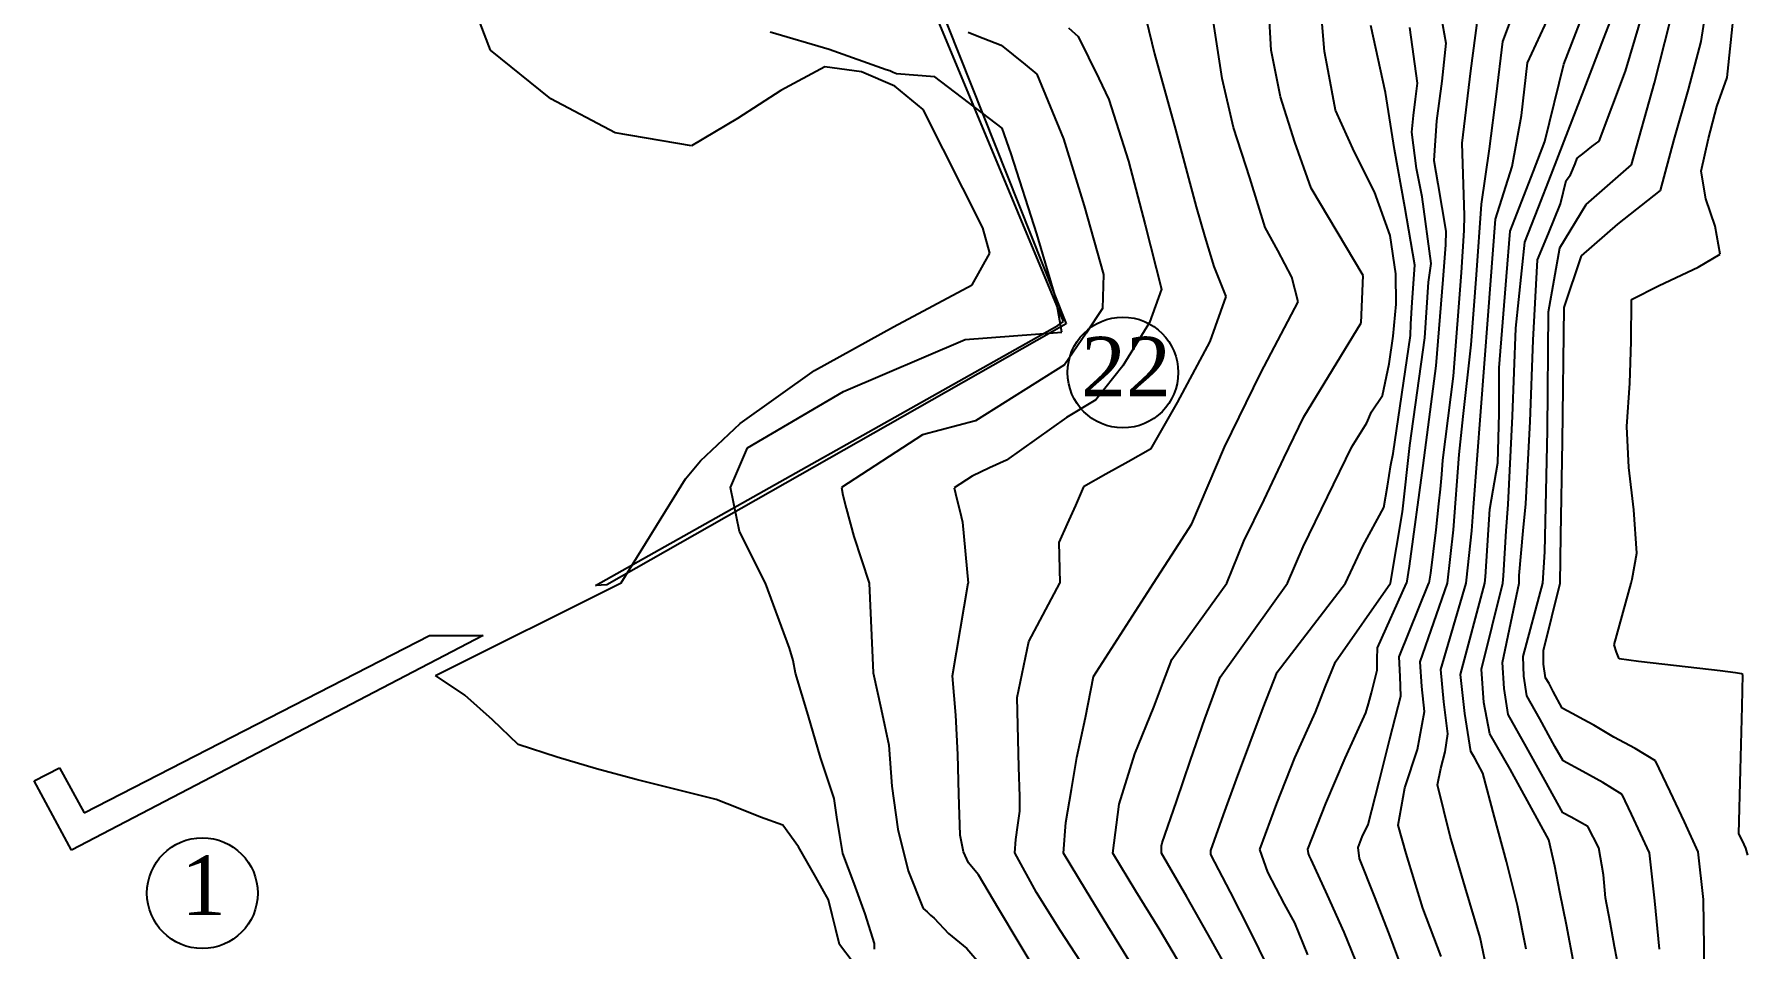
# Model space of a CAD drawing. Header units: millimetres. Extents: x 21147 to 21795, y 3328 to 3821.
# Drawn here: x 21205.6 to 21317.5, y 3553.1 to 3612.9 of the extents above; entities that cross this region are included whole.
import ezdxf

# ---------------------------------------------------------------- set-up
doc = ezdxf.new("R2010")
doc.units = ezdxf.units.MM
doc.header["$MEASUREMENT"] = 0
for name, color, linetype in [('1', 1, 'Continuous'), ('CURVAS', 43, 'Continuous'), ('EDIFICADO', 1, 'Continuous'), ('texto', 3, 'Continuous')]:
    doc.layers.add(name, color=color, linetype=linetype)
doc.styles.add('ROMANS', font='TIMES.TTF')

msp = doc.modelspace()

# ---------------------------------------------------------------- linework, layer by layer
at = {"layer": '1', "linetype": 'Continuous'}
for p, q in [((21272.87, 3594.1), (21261.63, 3621.13)), ((21262.23, 3621.13), (21273.04, 3593.96)), ((21242.27, 3576.84), (21272.49, 3593.84)), ((21273.04, 3593.96), (21243.01, 3576.89)), ((21272.49, 3593.84), (21272.87, 3594.1)), ((21243.01, 3576.89), (21242.27, 3576.84))]:
    msp.add_line(p, q, dxfattribs=at)
at = {"layer": 'CURVAS', "linetype": 'Continuous'}
for p, q in [((21289.94, 3611.76), (21289.08, 3621.52)), ((21283.25, 3609.99), (21281.74, 3619.7)), ((21309.62, 3610.47), (21311.76, 3617.69)), ((21235.41, 3611.86), (21233.86, 3615.88)), ((21277.59, 3616.63), (21278.81, 3611.62)), ((21308.2, 3612.63), (21309.49, 3615.98)), ((21314.55, 3612.43), (21315.13, 3616.05)), ((21300.08, 3615.14), (21299.48, 3610.49)), ((21301.58, 3612.43), (21302.61, 3615.16)), ((21305.57, 3610.94), (21307.39, 3615.65)), ((21311.51, 3609.72), (21312.86, 3615.03)), ((21316.49, 3612.36), (21316.73, 3614.66)), ((21286.44, 3611.86), (21286.3, 3614.55)), ((21297.54, 3614.14), (21297.87, 3612.31)), ((21303.21, 3611.02), (21304.63, 3614.08)), ((21257.54, 3611.9), (21253.68, 3613.04)), ((21266.64, 3613.03), (21267.23, 3612.78)), ((21267.23, 3612.78), (21268.8, 3612.17)), ((21273.19, 3613.31), (21273.83, 3612.75)), ((21273.83, 3612.75), (21274.5, 3611.38)), ((21293.92, 3609.08), (21292.96, 3613.46)), ((21296, 3609.7), (21295.51, 3613.33)), ((21301.18, 3608.97), (21301.58, 3612.43)), ((21306.91, 3609.27), (21308.2, 3612.63)), ((21313.73, 3609.27), (21314.55, 3612.43)), ((21239.35, 3608.66), (21235.41, 3611.86)), ((21261.27, 3610.56), (21257.54, 3611.9)), ((21268.8, 3612.17), (21269.58, 3611.55)), ((21269.58, 3611.55), (21270.35, 3610.92)), ((21274.5, 3611.38), (21275.17, 3610.01)), ((21278.81, 3611.62), (21280.19, 3606.67)), ((21287.06, 3608.8), (21286.44, 3611.86)), ((21290.18, 3610.49), (21289.94, 3611.76)), ((21297.87, 3612.31), (21297.61, 3609.83)), ((21316.25, 3610.06), (21316.49, 3612.36)), ((21257.25, 3610.76), (21254.38, 3609.22)), ((21259.66, 3610.43), (21257.25, 3610.76)), ((21261.84, 3609.49), (21259.66, 3610.43)), ((21261.5, 3610.49), (21261.27, 3610.56)), ((21261.73, 3610.4), (21261.5, 3610.49)), ((21261.94, 3610.3), (21261.73, 3610.4)), ((21264.45, 3610.11), (21261.94, 3610.3)), ((21270.35, 3610.92), (21271.12, 3610.28)), ((21271.12, 3610.28), (21272.87, 3606.05)), ((21290.42, 3609.22), (21290.18, 3610.49)), ((21299.48, 3610.49), (21298.9, 3605.76)), ((21302.82, 3607.58), (21303.21, 3611.02)), ((21304.34, 3605.89), (21305.57, 3610.94)), ((21307.89, 3605.91), (21309.62, 3610.47)), ((21254.38, 3609.22), (21251.56, 3607.39)), ((21263.69, 3607.98), (21261.84, 3609.49)), ((21268.85, 3606.75), (21264.45, 3610.11)), ((21275.17, 3610.01), (21275.82, 3608.62)), ((21283.98, 3606.8), (21283.25, 3609.99)), ((21290.66, 3607.93), (21290.42, 3609.22)), ((21294.51, 3605.35), (21293.92, 3609.08)), ((21295.88, 3608.64), (21296, 3609.7)), ((21297.61, 3609.83), (21297.26, 3607.24)), ((21305.61, 3605.91), (21306.91, 3609.27)), ((21310, 3604.36), (21311.51, 3609.72)), ((21312.8, 3606), (21313.73, 3609.27)), ((21315.59, 3608.16), (21316.25, 3610.06)), ((21243.55, 3606.44), (21239.35, 3608.66)), ((21267.58, 3600.23), (21263.69, 3607.98)), ((21275.82, 3608.62), (21277.11, 3604.59)), ((21287.98, 3605.84), (21287.06, 3608.8)), ((21291.9, 3605.19), (21290.66, 3607.93)), ((21295.76, 3607.57), (21295.88, 3608.64)), ((21300.71, 3605.41), (21301.18, 3608.97)), ((21315.04, 3606.07), (21315.59, 3608.16)), ((21251.56, 3607.39), (21248.55, 3605.6)), ((21285.04, 3603.5), (21283.98, 3606.8)), ((21295.64, 3606.49), (21295.76, 3607.57)), ((21297.26, 3607.24), (21297.08, 3604.64)), ((21302.2, 3604.25), (21302.82, 3607.58)), ((21248.55, 3605.6), (21243.55, 3606.44)), ((21269.45, 3605.08), (21268.85, 3606.75)), ((21272.87, 3606.05), (21274.22, 3601.68)), ((21280.19, 3606.67), (21281.55, 3601.6)), ((21289.05, 3602.82), (21287.98, 3605.84)), ((21295.95, 3604.12), (21295.64, 3606.49)), ((21298.9, 3605.76), (21299.07, 3601.03)), ((21303.59, 3603.94), (21304.34, 3605.89)), ((21304.75, 3603.71), (21305.61, 3605.91)), ((21307.41, 3605.55), (21307.89, 3605.91)), ((21311.91, 3602.68), (21312.8, 3606)), ((21314.55, 3603.93), (21315.04, 3606.07)), ((21271.12, 3599.85), (21269.45, 3605.08)), ((21277.11, 3604.59), (21278.2, 3600.43)), ((21293.19, 3602.58), (21291.9, 3605.19)), ((21295.19, 3601.6), (21294.51, 3605.35)), ((21297.08, 3604.64), (21297.34, 3603.11)), ((21300.19, 3601.77), (21300.71, 3605.41)), ((21306.32, 3604.41), (21306.45, 3604.79)), ((21306.45, 3604.79), (21306.93, 3605.17)), ((21306.93, 3605.17), (21307.41, 3605.55)), ((21286.05, 3600.26), (21285.04, 3603.5)), ((21296.31, 3602.25), (21295.95, 3604.12)), ((21301.11, 3600.79), (21302.2, 3604.25)), ((21302.83, 3601.98), (21303.59, 3603.94)), ((21303.89, 3601.51), (21304.75, 3603.71)), ((21305.73, 3603.33), (21306.02, 3603.71)), ((21306.02, 3603.71), (21306.32, 3604.41)), ((21307.03, 3601.75), (21310, 3604.36)), ((21314.87, 3602.14), (21314.55, 3603.93)), ((21292.46, 3597.11), (21289.05, 3602.82)), ((21294.23, 3599.73), (21293.19, 3602.58)), ((21297.34, 3603.11), (21297.61, 3601.57)), ((21305.36, 3601.8), (21305.73, 3603.33)), ((21309.12, 3600.48), (21311.91, 3602.68)), ((21274.22, 3601.68), (21275.48, 3597.19)), ((21281.55, 3601.6), (21282.1, 3599.65)), ((21295.83, 3597.79), (21295.19, 3601.6)), ((21296.91, 3597.91), (21296.31, 3602.25)), ((21297.61, 3601.57), (21297.87, 3600.02)), ((21299.87, 3597.16), (21300.19, 3601.77)), ((21302.06, 3600.02), (21302.83, 3601.98)), ((21303.02, 3599.3), (21303.89, 3601.51)), ((21304.58, 3599.86), (21305.36, 3601.8)), ((21305.31, 3598.93), (21307.03, 3601.75)), ((21315.47, 3600.34), (21314.87, 3602.14)), ((21268.04, 3598.57), (21267.58, 3600.23)), ((21278.2, 3600.43), (21279.27, 3596.23)), ((21286.88, 3598.75), (21286.05, 3600.26)), ((21299.07, 3601.03), (21299.04, 3600.05)), ((21300.63, 3594.51), (21301.11, 3600.79)), ((21306.74, 3598.4), (21309.12, 3600.48)), ((21315.8, 3598.51), (21315.47, 3600.34)), ((21272.37, 3595.63), (21271.12, 3599.85)), ((21282.1, 3599.65), (21282.69, 3597.71)), ((21294.6, 3597.23), (21294.23, 3599.73)), ((21297.85, 3599.13), (21297.67, 3596.85)), ((21297.87, 3600.02), (21297.85, 3599.13)), ((21299.04, 3600.05), (21298.86, 3597.32)), ((21301.82, 3597.05), (21302.06, 3600.02)), ((21302.45, 3593.68), (21303.02, 3599.3)), ((21303.86, 3598.13), (21304.58, 3599.86)), ((21266.9, 3596.5), (21268.04, 3598.57)), ((21287.79, 3597.01), (21286.88, 3598.75)), ((21296.74, 3596.69), (21296.91, 3597.91)), ((21303.58, 3592.89), (21303.86, 3598.13)), ((21304.58, 3594.75), (21305.31, 3598.93)), ((21305.61, 3595.03), (21306.74, 3598.4)), ((21314.37, 3597.65), (21315.8, 3598.51)), ((21275.48, 3597.19), (21275.42, 3594.96)), ((21282.69, 3597.71), (21283.47, 3595.75)), ((21288.21, 3595.39), (21287.79, 3597.01)), ((21292.32, 3594.01), (21292.46, 3597.11)), ((21294.62, 3595.25), (21294.6, 3597.23)), ((21295.67, 3595.38), (21295.83, 3597.79)), ((21297.67, 3596.85), (21297.2, 3591.2)), ((21298.86, 3597.32), (21298.35, 3590.53)), ((21299.53, 3592.58), (21299.87, 3597.16)), ((21301.58, 3594.07), (21301.82, 3597.05)), ((21311.81, 3596.47), (21314.37, 3597.65)), ((21261.75, 3593.75), (21266.9, 3596.5)), ((21272.75, 3593.4), (21272.37, 3595.63)), ((21279.27, 3596.23), (21278.49, 3594.04)), ((21283.47, 3595.75), (21282.43, 3592.81)), ((21296.48, 3593.04), (21296.74, 3596.69)), ((21310, 3595.54), (21311.81, 3596.47)), ((21275.42, 3594.96), (21274.35, 3593.35)), ((21285.76, 3590.74), (21288.21, 3595.39)), ((21294.42, 3593.14), (21294.62, 3595.25)), ((21295.57, 3593.94), (21295.67, 3595.38)), ((21300.15, 3588.23), (21300.63, 3594.51)), ((21304.5, 3586.98), (21304.58, 3594.75)), ((21305.5, 3586.26), (21305.61, 3595.03)), ((21309.98, 3592.81), (21310, 3595.54)), ((21256.59, 3590.91), (21261.75, 3593.75)), ((21266.44, 3592.94), (21272.75, 3593.4)), ((21274.35, 3593.35), (21272.94, 3591.27)), ((21278.49, 3594.04), (21276.75, 3591.21)), ((21288.57, 3587.87), (21292.32, 3594.01)), ((21295.55, 3593.19), (21295.57, 3593.94)), ((21301.35, 3591.08), (21301.58, 3594.07)), ((21302.23, 3587.91), (21302.45, 3593.68)), ((21258.47, 3589.53), (21266.44, 3592.94)), ((21282.43, 3592.81), (21280.3, 3588.8)), ((21294.16, 3591.34), (21294.42, 3593.14)), ((21294.42, 3585.47), (21295.55, 3593.19)), ((21295.5, 3586), (21296.48, 3593.04)), ((21299, 3587.89), (21299.53, 3592.58)), ((21303.38, 3587.56), (21303.58, 3592.89)), ((21309.89, 3590.08), (21309.98, 3592.81)), ((21272.94, 3591.27), (21267.11, 3587.62)), ((21276.75, 3591.21), (21274.98, 3588.99)), ((21293.73, 3589.27), (21294.16, 3591.34)), ((21297.2, 3591.2), (21296.36, 3584.7)), ((21251.73, 3587.44), (21256.59, 3590.91)), ((21283.4, 3585.89), (21285.76, 3590.74)), ((21298.35, 3590.53), (21297.65, 3585.04)), ((21301.36, 3588.08), (21301.35, 3591.08)), ((21309.69, 3587.24), (21309.89, 3590.08)), ((21252.21, 3585.85), (21258.47, 3589.53)), ((21274.98, 3588.99), (21273.06, 3587.82)), ((21293, 3588.2), (21293.73, 3589.27)), ((21273.06, 3587.82), (21271.09, 3586.44)), ((21280.3, 3588.8), (21278.55, 3585.76)), ((21287.28, 3585.16), (21288.57, 3587.87)), ((21292.69, 3587.48), (21293, 3588.2)), ((21298.73, 3585.4), (21299, 3587.89)), ((21299.67, 3581.95), (21300.15, 3588.23)), ((21301.26, 3584.86), (21301.36, 3588.08)), ((21301.94, 3582.14), (21302.23, 3587.91)), ((21250.61, 3586.39), (21251.73, 3587.44)), ((21263.65, 3586.69), (21258.35, 3583.24)), ((21267.11, 3587.62), (21263.65, 3586.69)), ((21292.15, 3586.61), (21292.69, 3587.48)), ((21303.09, 3582.19), (21303.38, 3587.56)), ((21304.33, 3579.04), (21304.5, 3586.98)), ((21309.82, 3584.55), (21309.69, 3587.24)), ((21249.12, 3584.99), (21250.61, 3586.39)), ((21251.09, 3583.24), (21252.21, 3585.85)), ((21271.09, 3586.44), (21269.13, 3585.04)), ((21278.55, 3585.76), (21277.09, 3584.94)), ((21281.26, 3580.87), (21283.4, 3585.89)), ((21288.54, 3579.38), (21291.71, 3585.9)), ((21291.71, 3585.9), (21292.15, 3586.61)), ((21295.04, 3581.66), (21295.5, 3586)), ((21305.39, 3580.11), (21305.5, 3586.26)), ((21248.14, 3583.82), (21249.12, 3584.99)), ((21268.03, 3584.54), (21266.89, 3583.99)), ((21269.13, 3585.04), (21268.03, 3584.54)), ((21277.09, 3584.94), (21275.63, 3584.12)), ((21285.98, 3582.45), (21287.28, 3585.16)), ((21294.04, 3583.33), (21294.27, 3584.73)), ((21294.27, 3584.73), (21294.42, 3585.47)), ((21296.36, 3584.7), (21295.46, 3578.1)), ((21297.65, 3585.04), (21297.58, 3584.1)), ((21298.37, 3580.49), (21298.73, 3585.4)), ((21300.75, 3581.83), (21301.26, 3584.86)), ((21310.16, 3581.79), (21309.82, 3584.55)), ((21243.95, 3577.01), (21248.14, 3583.82)), ((21266.89, 3583.99), (21265.71, 3583.22)), ((21274.17, 3583.29), (21273.64, 3582.08)), ((21275.63, 3584.12), (21274.17, 3583.29)), ((21293.8, 3581.95), (21294.04, 3583.33)), ((21297.58, 3584.1), (21297.49, 3583.15)), ((21251.69, 3580.37), (21251.09, 3583.24)), ((21258.35, 3583.24), (21258.44, 3582.74)), ((21258.44, 3582.74), (21258.65, 3581.91)), ((21265.71, 3583.22), (21265.9, 3582.48)), ((21265.9, 3582.48), (21266.08, 3581.73)), ((21284.66, 3579.74), (21285.98, 3582.45)), ((21297.39, 3582.19), (21297.22, 3580.49)), ((21297.49, 3583.15), (21297.39, 3582.19)), ((21302.93, 3580.41), (21303.09, 3582.19)), ((21258.65, 3581.91), (21259.16, 3580.05)), ((21266.08, 3581.73), (21266.26, 3580.99)), ((21273.64, 3582.08), (21273.1, 3580.87)), ((21292.43, 3579.41), (21293.8, 3581.95)), ((21294.25, 3576.99), (21295.04, 3581.66)), ((21299.57, 3580.41), (21299.67, 3581.95)), ((21300.65, 3580.49), (21300.75, 3581.83)), ((21301.8, 3580.41), (21301.94, 3582.14)), ((21310.36, 3578.95), (21310.16, 3581.79)), ((21253.39, 3577), (21251.69, 3580.37)), ((21259.16, 3580.05), (21260.15, 3577)), ((21266.26, 3580.99), (21266.64, 3577)), ((21273.1, 3580.87), (21272.56, 3579.65)), ((21279.94, 3578.84), (21281.26, 3580.87)), ((21297.22, 3580.49), (21296.86, 3577.65)), ((21297.98, 3577), (21298.37, 3580.49)), ((21299.21, 3577.18), (21299.57, 3580.41)), ((21300.45, 3577.41), (21300.65, 3580.49)), ((21301.63, 3577.47), (21301.8, 3580.41)), ((21302.65, 3577.5), (21302.93, 3580.41)), ((21305.34, 3577), (21305.39, 3580.11)), ((21272.56, 3579.65), (21272.61, 3577.94)), ((21278.75, 3577), (21279.94, 3578.84)), ((21283.55, 3577), (21284.66, 3579.74)), ((21287.51, 3577), (21288.54, 3579.38)), ((21291.31, 3577), (21292.43, 3579.41)), ((21304.21, 3577), (21304.33, 3579.04)), ((21310.04, 3577.25), (21310.36, 3578.95)), ((21272.61, 3577.94), (21272.63, 3577)), ((21295.46, 3578.1), (21295.29, 3577)), ((21231.8, 3570.96), (21243.95, 3577.01)), ((21254.96, 3572.74), (21253.39, 3577)), ((21260.15, 3577), (21260.43, 3571.14)), ((21265.6, 3570.94), (21266.64, 3577)), ((21270.6, 3573.17), (21272.63, 3577)), ((21274.82, 3570.9), (21278.75, 3577)), ((21279.95, 3572.01), (21283.55, 3577)), ((21283.11, 3570.84), (21287.51, 3577)), ((21286.83, 3571.18), (21291.31, 3577)), ((21290.64, 3571.86), (21294.25, 3576.99)), ((21293.39, 3572.77), (21295.29, 3577)), ((21294.82, 3572.17), (21296.75, 3577)), ((21296.18, 3571.86), (21297.98, 3577)), ((21296.86, 3577.65), (21296.75, 3577)), ((21297.53, 3571.35), (21299.19, 3577)), ((21298.82, 3571.03), (21300.41, 3577)), ((21299.19, 3577), (21299.21, 3577.18)), ((21300.2, 3571.38), (21301.6, 3577)), ((21300.41, 3577), (21300.45, 3577.41)), ((21301.57, 3571.81), (21302.65, 3577)), ((21301.6, 3577), (21301.63, 3577.47)), ((21302.65, 3577), (21302.65, 3577.5)), ((21302.91, 3572.2), (21304.21, 3577)), ((21304.25, 3572.59), (21305.34, 3577)), ((21308.88, 3572.97), (21309.99, 3577)), ((21309.99, 3577), (21310.04, 3577.25)), ((21255.18, 3571.93), (21254.96, 3572.74)), ((21269.83, 3569.51), (21270.38, 3572.13)), ((21270.38, 3572.13), (21270.6, 3573.17)), ((21293.37, 3572.03), (21293.39, 3572.77)), ((21294.88, 3570.89), (21294.82, 3572.17)), ((21302.96, 3570.91), (21302.91, 3572.2)), ((21304.24, 3571.69), (21304.25, 3572.59)), ((21309.03, 3572.49), (21308.88, 3572.97)), ((21309.2, 3572.05), (21309.03, 3572.49)), ((21255.35, 3571.11), (21255.18, 3571.93)), ((21256.16, 3568.36), (21255.35, 3571.11)), ((21260.43, 3571.14), (21260.95, 3568.75)), ((21279.37, 3570.45), (21279.95, 3572.01)), ((21285.92, 3568.84), (21286.83, 3571.18)), ((21289.98, 3570.19), (21290.64, 3571.86)), ((21293, 3569.82), (21293.37, 3571.31)), ((21293.37, 3571.31), (21293.37, 3572.03)), ((21296.29, 3570.24), (21296.18, 3571.86)), ((21297.73, 3569.24), (21297.53, 3571.35)), ((21299.1, 3568.47), (21298.82, 3571.03)), ((21300.34, 3569.2), (21300.2, 3571.38)), ((21301.67, 3570.1), (21301.57, 3571.81)), ((21304.38, 3570.81), (21304.24, 3571.69)), ((21310.47, 3571.88), (21309.2, 3572.05)), ((21312.19, 3571.68), (21310.47, 3571.88)), ((21315.81, 3571.26), (21312.19, 3571.68)), ((21316.81, 3571.12), (21315.81, 3571.26)), ((21317.19, 3571.06), (21316.81, 3571.12)), ((21317.28, 3571.02), (21317.19, 3571.06)), ((21317.23, 3568.92), (21317.28, 3571.02)), ((21233.72, 3569.68), (21231.8, 3570.96)), ((21265.83, 3568.37), (21265.6, 3570.94)), ((21274.3, 3568.21), (21274.82, 3570.9)), ((21278.78, 3568.89), (21279.37, 3570.45)), ((21282.11, 3568.13), (21283.11, 3570.84)), ((21289.34, 3568.55), (21289.98, 3570.19)), ((21294.93, 3569.61), (21294.88, 3570.89)), ((21296.46, 3568.6), (21296.29, 3570.24)), ((21301.94, 3568.4), (21301.67, 3570.1)), ((21303.15, 3569.62), (21302.96, 3570.91)), ((21304.61, 3570.43), (21304.38, 3570.81)), ((21304.89, 3569.92), (21304.61, 3570.43)), ((21305.48, 3568.83), (21304.89, 3569.92)), ((21235.53, 3568.06), (21233.72, 3569.68)), ((21260.95, 3568.75), (21261.44, 3566.4)), ((21269.95, 3564.97), (21269.83, 3569.51)), ((21277.53, 3565.83), (21278.78, 3568.89)), ((21285.04, 3566.51), (21285.92, 3568.84)), ((21292.64, 3568.51), (21292.81, 3569.1)), ((21292.81, 3569.1), (21293, 3569.82)), ((21294.21, 3566.81), (21294.93, 3569.61)), ((21297.99, 3567.13), (21297.73, 3569.24)), ((21300.74, 3567.14), (21300.34, 3569.2)), ((21304, 3568.13), (21303.15, 3569.62)), ((21306.17, 3568.45), (21305.48, 3568.83)), ((21317.12, 3564.79), (21317.23, 3568.92)), ((21237.21, 3566.44), (21235.53, 3568.06)), ((21256.98, 3565.6), (21256.16, 3568.36)), ((21265.96, 3565.8), (21265.83, 3568.37)), ((21273.73, 3565.59), (21274.3, 3568.21)), ((21281.17, 3565.42), (21282.11, 3568.13)), ((21288, 3565.57), (21289.34, 3568.55)), ((21291.29, 3565.54), (21292.64, 3568.51)), ((21296.02, 3566.12), (21296.46, 3568.6)), ((21299.5, 3565.98), (21299.1, 3568.47)), ((21303.13, 3566.26), (21301.94, 3568.4)), ((21305, 3566.31), (21304, 3568.13)), ((21306.85, 3568.08), (21306.17, 3568.45)), ((21307.53, 3567.71), (21306.85, 3568.08)), ((21308.85, 3566.92), (21307.53, 3567.71)), ((21284.17, 3564.17), (21285.04, 3566.51)), ((21293.5, 3564.02), (21294.21, 3566.81)), ((21297.82, 3565.96), (21297.99, 3567.13)), ((21302.06, 3564.83), (21300.74, 3567.14)), ((21310.24, 3566.19), (21308.85, 3566.92)), ((21239.76, 3565.61), (21237.21, 3566.44)), ((21242.33, 3564.86), (21239.76, 3565.61)), ((21257.86, 3562.91), (21256.98, 3565.6)), ((21261.44, 3566.4), (21261.64, 3563.71)), ((21266.03, 3563.19), (21265.96, 3565.8)), ((21273.38, 3563.49), (21273.73, 3565.59)), ((21276.51, 3562.54), (21277.53, 3565.83)), ((21280.25, 3562.71), (21281.17, 3565.42)), ((21286.81, 3562.58), (21288, 3565.57)), ((21290.01, 3562.58), (21291.29, 3565.54)), ((21295.19, 3563.61), (21296.02, 3566.12)), ((21297.53, 3564.87), (21297.82, 3565.96)), ((21299.76, 3565.55), (21299.5, 3565.98)), ((21299.96, 3565.18), (21299.76, 3565.55)), ((21304.33, 3564.12), (21303.13, 3566.26)), ((21305.53, 3565.38), (21305, 3566.31)), ((21306.83, 3564.67), (21305.53, 3565.38)), ((21311.57, 3565.38), (21310.24, 3566.19)), ((21312.53, 3563.38), (21311.57, 3565.38)), ((21244.92, 3564.16), (21242.33, 3564.86)), ((21270, 3563.04), (21269.95, 3564.97)), ((21297.31, 3563.81), (21297.53, 3564.87)), ((21300.28, 3564.57), (21299.96, 3565.18)), ((21301.05, 3561.68), (21300.28, 3564.57)), ((21303.34, 3562.51), (21302.06, 3564.83)), ((21308.13, 3563.95), (21306.83, 3564.67)), ((21317.03, 3560.6), (21317.12, 3564.79)), ((21247.53, 3563.49), (21244.92, 3564.16)), ((21250.16, 3562.84), (21247.53, 3563.49)), ((21261.64, 3563.71), (21262.04, 3560.9)), ((21266.1, 3560.52), (21266.03, 3563.19)), ((21273.02, 3561.34), (21273.38, 3563.49)), ((21283.33, 3561.84), (21284.17, 3564.17)), ((21292.79, 3561.22), (21293.5, 3564.02)), ((21294.75, 3561.16), (21295.19, 3563.61)), ((21298.15, 3560.45), (21297.31, 3563.81)), ((21305.52, 3561.98), (21304.33, 3564.12)), ((21309.4, 3563.17), (21308.13, 3563.95)), ((21310, 3561.89), (21309.4, 3563.17)), ((21313.46, 3561.39), (21312.53, 3563.38)), ((21251.59, 3562.29), (21250.16, 3562.84)), ((21253.06, 3561.7), (21251.59, 3562.29)), ((21258.05, 3561.7), (21257.86, 3562.91)), ((21269.87, 3561.16), (21270, 3562.08)), ((21270, 3562.08), (21270, 3563.04)), ((21276.08, 3559.34), (21276.51, 3562.54)), ((21279.32, 3560.02), (21280.25, 3562.71)), ((21285.7, 3559.58), (21286.81, 3562.58)), ((21288.84, 3559.6), (21290.01, 3562.58)), ((21304.59, 3560.2), (21303.34, 3562.51)), ((21254.52, 3561.17), (21253.06, 3561.7)), ((21255.54, 3559.74), (21254.52, 3561.17)), ((21258.25, 3560.5), (21258.05, 3561.7)), ((21262.04, 3560.9), (21262.7, 3558.18)), ((21269.74, 3560.23), (21269.87, 3561.16)), ((21272.86, 3559.34), (21273.02, 3561.34)), ((21282.49, 3559.5), (21283.33, 3561.84)), ((21292.4, 3560.4), (21292.79, 3561.22)), ((21295.27, 3559.32), (21294.75, 3561.16)), ((21301.83, 3558.8), (21301.05, 3561.68)), ((21306.06, 3561.68), (21305.52, 3561.98)), ((21306.6, 3561.38), (21306.06, 3561.68)), ((21307.14, 3561.08), (21306.6, 3561.38)), ((21307.86, 3559.68), (21307.14, 3561.08)), ((21310.59, 3560.62), (21310, 3561.89)), ((21314.37, 3559.42), (21313.46, 3561.39)), ((21258.44, 3559.31), (21258.25, 3560.5)), ((21266.33, 3559.42), (21266.1, 3560.52)), ((21269.68, 3559.36), (21269.74, 3560.23)), ((21279.27, 3559.63), (21279.28, 3559.81)), ((21279.28, 3559.81), (21279.32, 3560.02)), ((21292.13, 3559.71), (21292.4, 3560.4)), ((21299.13, 3557.12), (21298.15, 3560.45)), ((21304.98, 3558.49), (21304.59, 3560.2)), ((21311.18, 3559.36), (21310.59, 3560.62)), ((21317.25, 3560.15), (21317.03, 3560.6)), ((21317.47, 3559.67), (21317.25, 3560.15)), ((21256.67, 3557.77), (21255.54, 3559.74)), ((21259.18, 3557.35), (21258.44, 3559.31)), ((21266.66, 3558.71), (21266.33, 3559.42)), ((21267.31, 3557.92), (21266.66, 3558.71)), ((21271.1, 3556.77), (21269.68, 3559.36)), ((21274.31, 3556.95), (21272.86, 3559.34)), ((21277.59, 3556.86), (21276.08, 3559.34)), ((21279.27, 3559.34), (21279.27, 3559.63)), ((21280.92, 3556.48), (21279.27, 3559.34)), ((21282.49, 3559.42), (21282.49, 3559.5)), ((21282.49, 3559.34), (21282.49, 3559.42)), ((21282.49, 3559.26), (21282.49, 3559.34)), ((21283.78, 3556.78), (21282.49, 3559.26)), ((21286.23, 3558.09), (21285.7, 3559.58)), ((21288.88, 3559.32), (21288.84, 3559.6)), ((21288.95, 3559.14), (21288.88, 3559.32)), ((21289.06, 3558.92), (21288.95, 3559.14)), ((21290.13, 3556.6), (21289.06, 3558.92)), ((21292.22, 3558.99), (21292.13, 3559.71)), ((21293.19, 3556.53), (21292.22, 3558.99)), ((21295.81, 3557.52), (21295.27, 3559.32)), ((21302.55, 3555.92), (21301.83, 3558.8)), ((21308.18, 3557.91), (21307.86, 3559.68)), ((21311.53, 3556.21), (21311.18, 3559.36)), ((21314.71, 3556.3), (21314.37, 3559.42)), ((21317.61, 3559.21), (21317.47, 3559.67)), ((21257.49, 3556.29), (21256.67, 3557.77)), ((21262.7, 3558.18), (21263.7, 3555.72)), ((21268.63, 3555.68), (21267.31, 3557.92)), ((21287.31, 3556), (21286.23, 3558.09)), ((21305.32, 3556.78), (21304.98, 3558.49)), ((21308.31, 3556.41), (21308.18, 3557.91)), ((21259.89, 3555.37), (21259.18, 3557.35)), ((21272.67, 3554.25), (21271.1, 3556.77)), ((21275.77, 3554.56), (21274.31, 3556.95)), ((21279.12, 3554.39), (21277.59, 3556.86)), ((21282.54, 3553.62), (21280.92, 3556.48)), ((21285.04, 3554.3), (21283.78, 3556.78)), ((21291.21, 3554.18), (21290.13, 3556.6)), ((21294.16, 3554.07), (21293.19, 3556.53)), ((21296.36, 3555.73), (21295.81, 3557.52)), ((21300.11, 3553.83), (21299.13, 3557.12)), ((21305.75, 3554.65), (21305.32, 3556.78)), ((21257.73, 3555.31), (21257.49, 3556.29)), ((21257.98, 3554.34), (21257.73, 3555.31)), ((21260.5, 3553.42), (21259.89, 3555.37)), ((21263.7, 3555.72), (21263.94, 3555.51)), ((21263.94, 3555.51), (21264.17, 3555.29)), ((21269.96, 3553.44), (21268.63, 3555.68)), ((21287.99, 3554.78), (21287.31, 3556)), ((21297.55, 3552.57), (21296.36, 3555.73)), ((21303.12, 3553.06), (21302.55, 3555.92)), ((21308.61, 3554.83), (21308.31, 3556.41)), ((21311.83, 3553.06), (21311.53, 3556.21)), ((21314.76, 3553.15), (21314.71, 3556.3)), ((21258.22, 3553.37), (21257.98, 3554.34)), ((21264.17, 3555.29), (21264.4, 3555.09)), ((21264.4, 3555.09), (21265.35, 3554.08)), ((21274.3, 3551.75), (21272.67, 3554.25)), ((21277.25, 3552.17), (21275.77, 3554.56)), ((21280.6, 3551.89), (21279.12, 3554.39)), ((21286.26, 3551.81), (21285.04, 3554.3)), ((21288.84, 3552.69), (21287.99, 3554.78)), ((21306.25, 3551.99), (21305.75, 3554.65)), ((21308.9, 3553.24), (21308.61, 3554.83)), ((21259.11, 3552.19), (21258.22, 3553.37)), ((21260.51, 3553.06), (21260.5, 3553.42)), ((21265.35, 3554.08), (21266.55, 3553.11)), ((21266.55, 3553.11), (21267.49, 3552.02)), ((21271.31, 3551.2), (21269.96, 3553.44)), ((21284.14, 3550.76), (21282.54, 3553.62)), ((21292.21, 3551.7), (21291.21, 3554.18)), ((21295.07, 3551.6), (21294.16, 3554.07)), ((21300.62, 3551.43), (21300.11, 3553.83)), ((21309.19, 3551.67), (21308.9, 3553.24)), ((21314.73, 3550.06), (21314.76, 3553.15))]:
    msp.add_line(p, q, dxfattribs=at)
at = {"layer": 'EDIFICADO', "linetype": 'Continuous'}
for p, q in [((21234.92, 3573.58), (21208.01, 3559.53)), ((21208.84, 3561.97), (21231.42, 3573.58)), ((21231.42, 3573.58), (21234.92, 3573.58)), ((21205.57, 3564.07), (21207.22, 3564.92)), ((21207.22, 3564.92), (21208.84, 3561.97)), ((21208.01, 3559.53), (21205.57, 3564.07))]:
    msp.add_line(p, q, dxfattribs=at)
at = {"layer": 'texto', "color": 1}
for centre in [(21276.75, 3590.77), (21216.56, 3556.72)]:
    msp.add_circle(centre, 3.62, dxfattribs=at)

# ---------------------------------------------------------------- texts
at = {"layer": 'texto', "color": 1, "style": 'ROMANS'}
for s, height, p in [('22', 3.897, (21274.01, 3589.21)), ('1', 3.9, (21215.16, 3555.29))]:
    msp.add_text(s, height=height, dxfattribs=at).set_placement(p)

doc.saveas('drawing.dxf')
